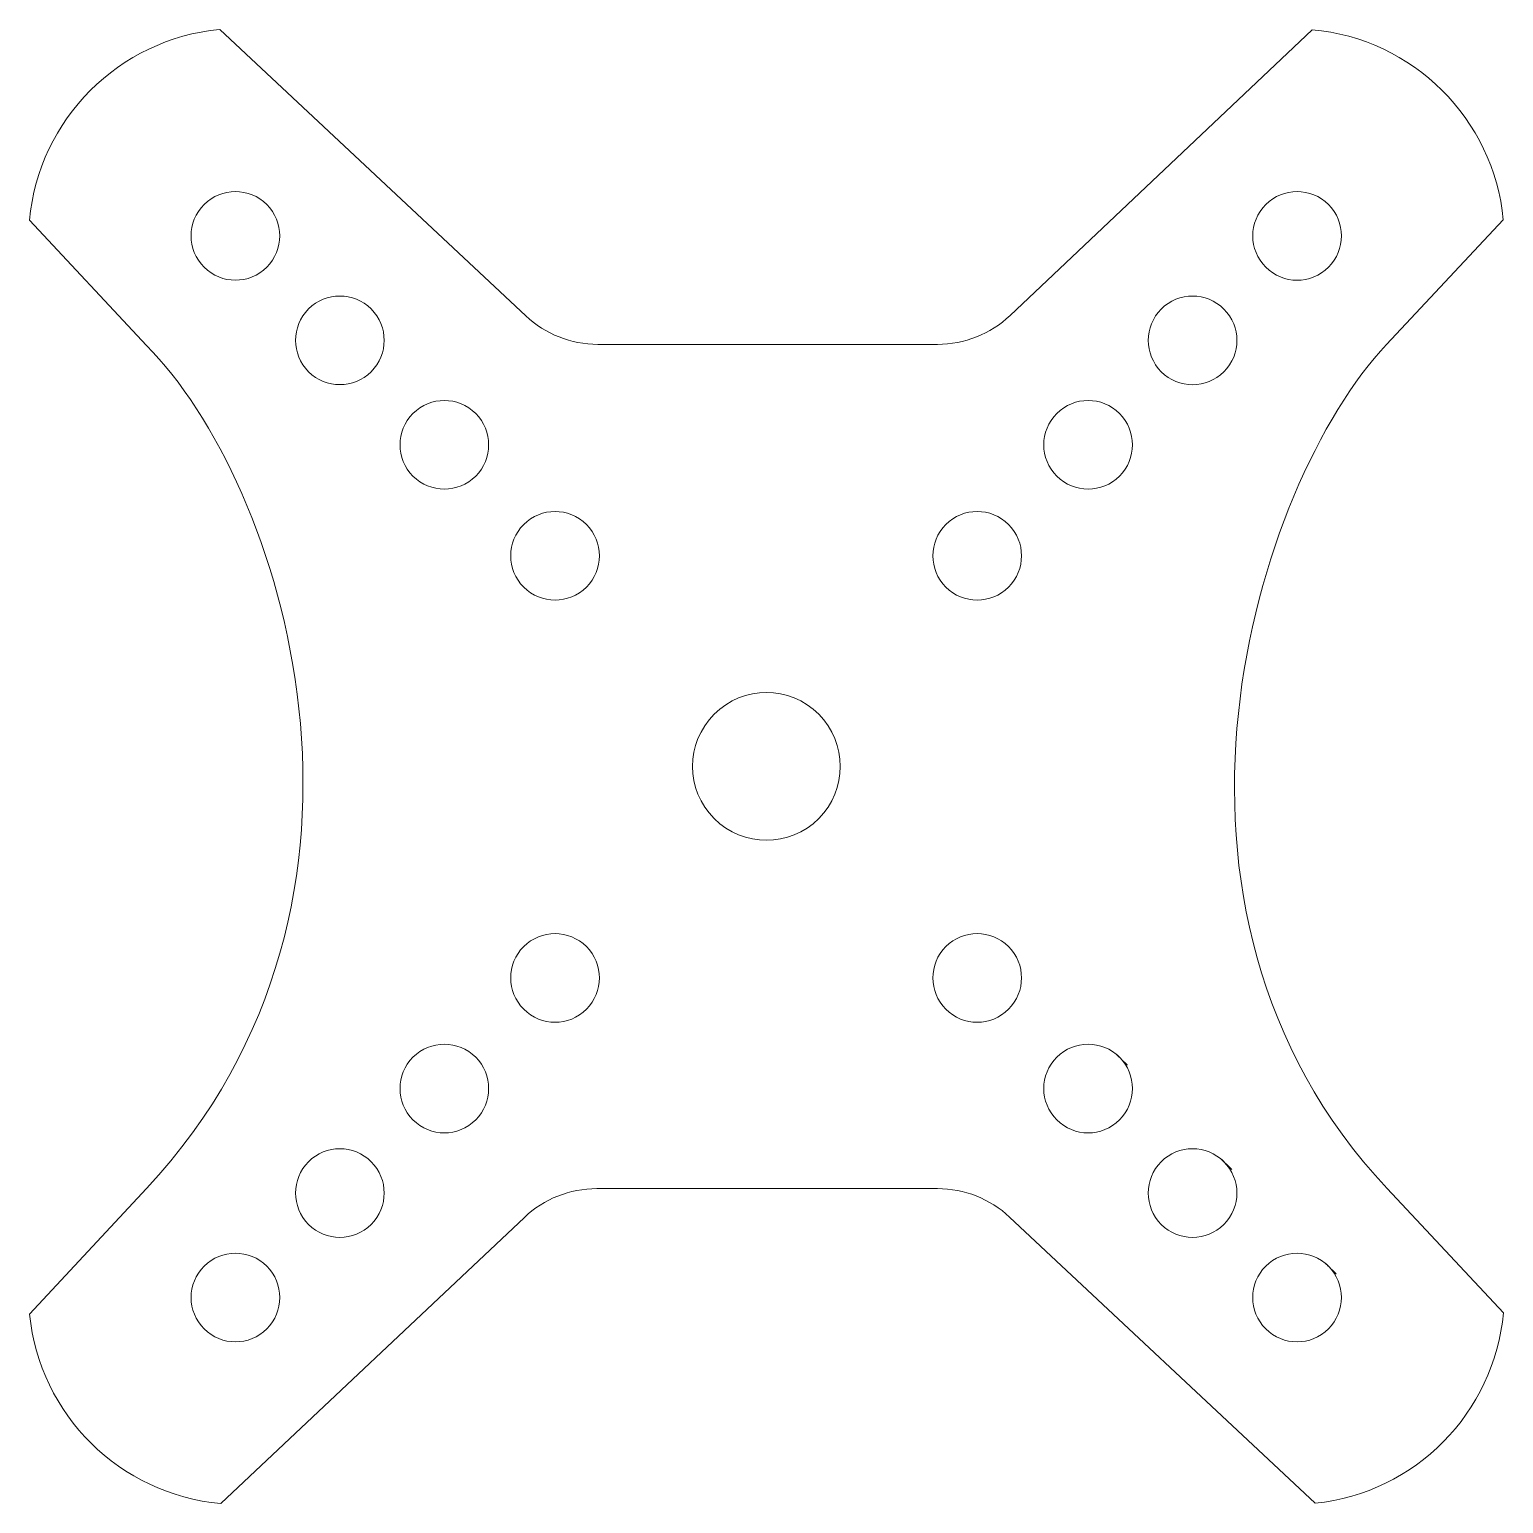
# Model space of a CAD drawing. Header units: millimetres. Extents: x -34.9 to 34.9, y -34.9 to 34.9.
import ezdxf

# ---------------------------------------------------------------- set-up
doc = ezdxf.new("R2010")
doc.units = ezdxf.units.MM
doc.header["$MEASUREMENT"] = 0

msp = doc.modelspace()

# ---------------------------------------------------------------- linework, layer by layer
at = {"lineweight": 9}
for points in [[(-25.899, 34.9215), (-30.6829, 34.4682), (-34.4681, 30.6763), (-34.9128, 25.8915)], [(-25.899, 34.9215), (-25.899, 34.9215), (-11.4039, 21.354), (-11.4039, 21.354)], [(25.8515, 34.9125), (25.8515, 34.9125), (11.5437, 21.3727), (11.5437, 21.3727)], [(34.9134, 25.9047), (34.4549, 30.6972), (30.6467, 34.4828), (25.8515, 34.9125)], [(-34.9128, 25.8915), (-34.9128, 25.8915), (-29.3686, 19.9481), (-29.3686, 19.9481)], [(34.9134, 25.9047), (34.9134, 25.9047), (29.3825, 20.0044), (29.3825, 20.0044)], [(-11.4039, 21.354), (-10.4773, 20.4869), (-9.256, 20.0044), (-7.987, 20.0044)], [(8.1069, 20.0044), (9.3854, 20.0044), (10.6152, 20.494), (11.5437, 21.3727)], [(-29.3686, -19.9956), (-16.5274, -6.2076), (-22.948, 13.5275), (-29.3686, 19.9481)], [(-7.987, 20.0044), (-7.987, 20.0044), (8.1069, 20.0044), (8.1069, 20.0044)], [(29.4089, -19.9956), (16.8962, -6.6585), (23.135, 13.3396), (29.3825, 20.0044)], [(-34.9069, -25.9422), (-34.9069, -25.9422), (-29.3686, -19.9956), (-29.3686, -19.9956)], [(-8.0384, -19.9956), (-9.3132, -19.9956), (-10.5399, -20.4825), (-11.4677, -21.3569)], [(-8.0384, -19.9956), (-8.0384, -19.9956), (8.1081, -19.9956), (8.1081, -19.9956)], [(11.5256, -21.3459), (10.5992, -20.4783), (9.3774, -19.9956), (8.1081, -19.9956)], [(34.9238, -25.874), (34.9238, -25.874), (29.4089, -19.9956), (29.4089, -19.9956)], [(-25.8537, -34.9152), (-25.8537, -34.9152), (-11.4677, -21.3569), (-11.4677, -21.3569)], [(26.0028, -34.9017), (26.0028, -34.9017), (11.5256, -21.3459), (11.5256, -21.3459)], [(-34.9069, -25.9422), (-34.4334, -30.7181), (-30.6336, -34.4843), (-25.8537, -34.9152)], [(26.0028, -34.9017), (30.7498, -34.407), (34.4855, -30.6266), (34.9238, -25.874)]]:
    msp.add_open_spline(points, degree=3, dxfattribs=at)
for points, knots in [([(-23.6723, 26.6286), (-24.4924, 27.4487), (-25.8221, 27.4487), (-26.6422, 26.6286), (-26.6422, 26.6286), (-27.4623, 25.8085), (-27.4623, 24.4788), (-26.6422, 23.6587), (-26.6422, 23.6587), (-25.8221, 22.8386), (-24.4924, 22.8386), (-23.6723, 23.6587), (-23.6723, 23.6587), (-22.8522, 24.4788), (-22.8522, 25.8085), (-23.6723, 26.6286)], [0, 0, 0, 0, 0.2, 0.2, 0.2, 0.2, 0.4, 0.4, 0.4, 0.4, 0.6, 0.6, 0.6, 0.6, 1, 1, 1, 1]), ([(26.6282, 26.6272), (25.8081, 27.4473), (24.4784, 27.4473), (23.6583, 26.6272), (23.6583, 26.6272), (22.8382, 25.8071), (22.8382, 24.4774), (23.6583, 23.6573), (23.6583, 23.6573), (24.4784, 22.8372), (25.8081, 22.8372), (26.6282, 23.6573), (26.6282, 23.6573), (27.4483, 24.4774), (27.4483, 25.8071), (26.6282, 26.6272)], [0, 0, 0, 0, 0.2, 0.2, 0.2, 0.2, 0.4, 0.4, 0.4, 0.4, 0.6, 0.6, 0.6, 0.6, 1, 1, 1, 1]), ([(-18.7226, 21.6788), (-19.5427, 22.4989), (-20.8723, 22.4989), (-21.6924, 21.6788), (-21.6924, 21.6788), (-22.5125, 20.8587), (-22.5125, 19.5291), (-21.6924, 18.709), (-21.6924, 18.709), (-20.8723, 17.8889), (-19.5427, 17.8889), (-18.7226, 18.709), (-18.7226, 18.709), (-17.9025, 19.5291), (-17.9025, 20.8587), (-18.7226, 21.6788)], [0, 0, 0, 0, 0.2, 0.2, 0.2, 0.2, 0.4, 0.4, 0.4, 0.4, 0.6, 0.6, 0.6, 0.6, 1, 1, 1, 1]), ([(21.6784, 21.6774), (20.8583, 22.4975), (19.5287, 22.4975), (18.7086, 21.6774), (18.7086, 21.6774), (17.8885, 20.8573), (17.8885, 19.5277), (18.7086, 18.7076), (18.7086, 18.7076), (19.5287, 17.8875), (20.8583, 17.8875), (21.6784, 18.7076), (21.6784, 18.7076), (22.4985, 19.5277), (22.4985, 20.8573), (21.6784, 21.6774)], [0, 0, 0, 0, 0.2, 0.2, 0.2, 0.2, 0.4, 0.4, 0.4, 0.4, 0.6, 0.6, 0.6, 0.6, 1, 1, 1, 1]), ([(-13.7728, 16.7291), (-14.5929, 17.5492), (-15.9226, 17.5492), (-16.7427, 16.7291), (-16.7427, 16.7291), (-17.5628, 15.909), (-17.5628, 14.5793), (-16.7427, 13.7592), (-16.7427, 13.7592), (-15.9226, 12.9391), (-14.5929, 12.9391), (-13.7728, 13.7592), (-13.7728, 13.7592), (-12.9527, 14.5793), (-12.9527, 15.909), (-13.7728, 16.7291)], [0, 0, 0, 0, 0.2, 0.2, 0.2, 0.2, 0.4, 0.4, 0.4, 0.4, 0.6, 0.6, 0.6, 0.6, 1, 1, 1, 1]), ([(16.7272, 16.7291), (15.9071, 17.5492), (14.5775, 17.5492), (13.7574, 16.7291), (13.7574, 16.7291), (12.9373, 15.909), (12.9373, 14.5793), (13.7574, 13.7592), (13.7574, 13.7592), (14.5775, 12.9391), (15.9071, 12.9391), (16.7272, 13.7592), (16.7272, 13.7592), (17.5473, 14.5793), (17.5473, 15.909), (16.7272, 16.7291)], [0, 0, 0, 0, 0.2, 0.2, 0.2, 0.2, 0.4, 0.4, 0.4, 0.4, 0.6, 0.6, 0.6, 0.6, 1, 1, 1, 1]), ([(-8.528, 11.4708), (-9.3481, 12.2909), (-10.6777, 12.2909), (-11.4978, 11.4708), (-11.4978, 11.4708), (-12.3179, 10.6507), (-12.3179, 9.3211), (-11.4978, 8.501), (-11.4978, 8.501), (-10.6777, 7.6809), (-9.3481, 7.6809), (-8.528, 8.501), (-8.528, 8.501), (-7.7079, 9.3211), (-7.7079, 10.6507), (-8.528, 11.4708)], [0, 0, 0, 0, 0.2, 0.2, 0.2, 0.2, 0.4, 0.4, 0.4, 0.4, 0.6, 0.6, 0.6, 0.6, 1, 1, 1, 1]), ([(11.472, 11.4708), (10.6519, 12.2909), (9.3223, 12.2909), (8.5022, 11.4708), (8.5022, 11.4708), (7.6821, 10.6507), (7.6821, 9.321), (8.5022, 8.5009), (8.5022, 8.5009), (9.3223, 7.6808), (10.6519, 7.6808), (11.472, 8.5009), (11.472, 8.5009), (12.2921, 9.321), (12.2921, 10.6507), (11.472, 11.4708)], [0, 0, 0, 0, 0.2, 0.2, 0.2, 0.2, 0.4, 0.4, 0.4, 0.4, 0.6, 0.6, 0.6, 0.6, 1, 1, 1, 1]), ([(2.4781, 2.4841), (1.1113, 3.8509), (-1.1048, 3.8509), (-2.4716, 2.4841), (-2.4716, 2.4841), (-3.8385, 1.1172), (-3.8385, -1.0988), (-2.4716, -2.4657), (-2.4716, -2.4657), (-1.1048, -3.8325), (1.1113, -3.8325), (2.4781, -2.4657), (2.4781, -2.4657), (3.845, -1.0988), (3.845, 1.1172), (2.4781, 2.4841)], [0, 0, 0, 0, 0.2, 0.2, 0.2, 0.2, 0.4, 0.4, 0.4, 0.4, 0.6, 0.6, 0.6, 0.6, 1, 1, 1, 1]), ([(-8.5279, -8.5292), (-9.348, -7.7091), (-10.6777, -7.7091), (-11.4978, -8.5292), (-11.4978, -8.5292), (-12.3179, -9.3493), (-12.3179, -10.6789), (-11.4978, -11.499), (-11.4978, -11.499), (-10.6777, -12.3192), (-9.3481, -12.3192), (-8.528, -11.4991), (-8.528, -11.4991), (-7.7079, -10.679), (-7.7079, -9.3494), (-8.5279, -8.5292)], [0, 0, 0, 0, 0.2, 0.2, 0.2, 0.2, 0.4, 0.4, 0.4, 0.4, 0.6, 0.6, 0.6, 0.6, 1, 1, 1, 1]), ([(11.4722, -8.5291), (10.6521, -7.7089), (9.3224, -7.7089), (8.5023, -8.5291), (8.5023, -8.5291), (7.6822, -9.3492), (7.6822, -10.6788), (8.5023, -11.4989), (8.5023, -11.4989), (9.3224, -12.319), (10.6521, -12.319), (11.4722, -11.4989), (11.4722, -11.4989), (12.2923, -10.6788), (12.2923, -9.3492), (11.4722, -8.5291)], [0, 0, 0, 0, 0.2, 0.2, 0.2, 0.2, 0.4, 0.4, 0.4, 0.4, 0.6, 0.6, 0.6, 0.6, 1, 1, 1, 1]), ([(-13.7727, -13.7709), (-14.5928, -12.9508), (-15.9225, -12.9508), (-16.7426, -13.7709), (-16.7426, -13.7709), (-17.5627, -14.591), (-17.5627, -15.9207), (-16.7426, -16.7408), (-16.7426, -16.7408), (-15.9225, -17.5609), (-14.5928, -17.5609), (-13.7727, -16.7408), (-13.7727, -16.7408), (-12.9526, -15.9207), (-12.9526, -14.591), (-13.7727, -13.7709)], [0, 0, 0, 0, 0.2, 0.2, 0.2, 0.2, 0.4, 0.4, 0.4, 0.4, 0.6, 0.6, 0.6, 0.6, 1, 1, 1, 1]), ([(16.7272, -13.7709), (15.9071, -12.9509), (14.5774, -12.9508), (13.7573, -13.7709), (13.7573, -13.7709), (12.9372, -14.591), (12.9372, -15.9207), (13.7573, -16.7408), (13.7573, -16.7408), (14.5774, -17.5609), (15.9071, -17.5609), (16.7272, -16.7408), (16.7272, -16.7408), (17.5473, -15.9207), (17.5473, -14.5911), (16.7272, -13.771), (16.2023, -13.2461), (17.7769, -14.8205), (16.7272, -13.7709)], [0, 0, 0, 0, 0.2, 0.2, 0.2, 0.2, 0.4, 0.4, 0.4, 0.4, 0.6, 0.6, 0.6, 0.6, 1, 1, 1, 1.0001, 1.0001, 1.0001, 1.0001]), ([(-18.7225, -18.7207), (-19.5426, -17.9005), (-20.8722, -17.9005), (-21.6923, -18.7207), (-21.6923, -18.7207), (-22.5124, -19.5408), (-22.5124, -20.8704), (-21.6923, -21.6905), (-21.6923, -21.6905), (-20.8722, -22.5106), (-19.5426, -22.5106), (-18.7225, -21.6905), (-18.7225, -21.6905), (-17.9024, -20.8704), (-17.9024, -19.5408), (-18.7225, -18.7207)], [0, 0, 0, 0, 0.2, 0.2, 0.2, 0.2, 0.4, 0.4, 0.4, 0.4, 0.6, 0.6, 0.6, 0.6, 1, 1, 1, 1]), ([(21.6769, -18.7207), (20.8569, -17.9006), (19.5272, -17.9005), (18.7071, -18.7207), (18.7071, -18.7207), (17.887, -19.5408), (17.887, -20.8704), (18.7071, -21.6905), (18.7071, -21.6905), (19.5272, -22.5106), (20.8568, -22.5106), (21.6769, -21.6905), (21.6769, -21.6905), (22.4971, -20.8705), (22.4971, -19.5408), (21.677, -18.7207), (21.1521, -18.1958), (22.7265, -19.7704), (21.6769, -18.7207)], [0, 0, 0, 0, 0.2, 0.2, 0.2, 0.2, 0.4, 0.4, 0.4, 0.4, 0.6, 0.6, 0.6, 0.6, 1, 1, 1, 1.0001, 1.0001, 1.0001, 1.0001]), ([(-23.6712, -23.6715), (-24.4913, -22.8514), (-25.8209, -22.8514), (-26.641, -23.6715), (-26.641, -23.6715), (-27.4611, -24.4916), (-27.4611, -25.8212), (-26.641, -26.6413), (-26.641, -26.6413), (-25.8209, -27.4614), (-24.4913, -27.4614), (-23.6712, -26.6413), (-23.6712, -26.6413), (-22.8511, -25.8212), (-22.8511, -24.4916), (-23.6712, -23.6715)], [0, 0, 0, 0, 0.2, 0.2, 0.2, 0.2, 0.4, 0.4, 0.4, 0.4, 0.6, 0.6, 0.6, 0.6, 1, 1, 1, 1]), ([(26.6267, -23.6704), (25.8066, -22.8504), (24.4769, -22.8503), (23.6568, -23.6704), (23.6568, -23.6704), (22.8367, -24.4905), (22.8367, -25.8201), (23.6568, -26.6402), (23.6568, -26.6402), (24.4769, -27.4604), (25.8066, -27.4604), (26.6267, -26.6402), (26.6267, -26.6402), (27.4468, -25.8202), (27.4468, -24.4906), (26.6267, -23.6705), (26.1018, -23.1456), (27.6764, -24.72), (26.6267, -23.6704)], [0, 0, 0, 0, 0.2, 0.2, 0.2, 0.2, 0.4, 0.4, 0.4, 0.4, 0.6, 0.6, 0.6, 0.6, 1, 1, 1, 1.0001, 1.0001, 1.0001, 1.0001])]:
    msp.add_open_spline(points, degree=3, knots=knots, dxfattribs=at)

doc.saveas('drawing.dxf')
